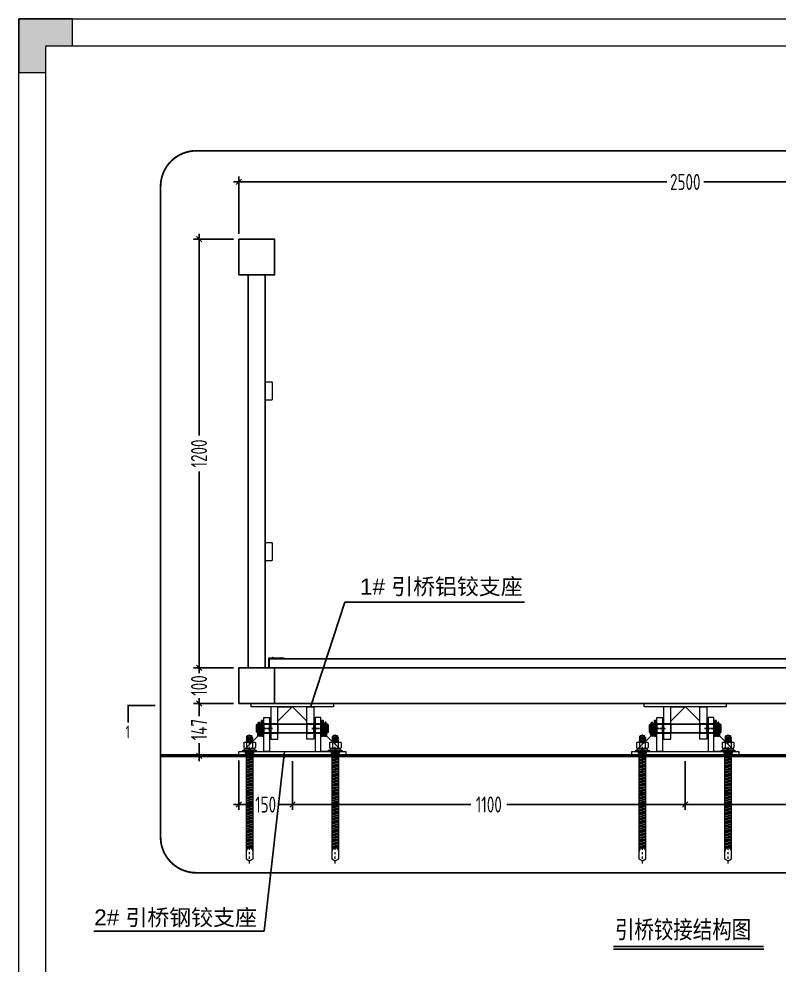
# Model space of a CAD drawing. Header units: millimetres. Extents: x 4 to 2106212, y -117026 to 198097.
# Drawn here: x 1833150 to 1835278, y 187359 to 190009 of the extents above; entities that cross this region are included whole.
import ezdxf
from ezdxf.enums import TextEntityAlignment as Align

# ---------------------------------------------------------------- set-up
doc = ezdxf.new("R2010")
doc.units = ezdxf.units.MM
for name, pattern in [('BLTA11-LD-L-4001_Plot Plan for Seawater Intake System_20140729$0$CENTER2', [1.125, 0.75, -0.125, 0.125, -0.125]), ('BLTA11-LD-L-4001_Plot Plan for Seawater Intake System_20140729$0$PHANTOM2', [1.25, 0.625, -0.125, 0.125, -0.125, 0.125, -0.125]), ('CENTER', [0.6, 0.375, -0.075, 0.075, -0.075]), ('DASHDOT2', [12.7, 6.35, -3.175, 0, -3.175]), ('DIVIDEX2', [63.5, 25.4, -12.7, 0, -12.7, 0, -12.7])]:
    doc.linetypes.add(name, pattern=pattern)
for name, color, linetype in [('BS-Index symbol', 35, 'Continuous'), ('HR-dimension', 9, 'Continuous'), ('HR-Indentifier', 6, 'Continuous'), ('HR-Structure', 5, 'Continuous'), ('HR-text', 2, 'Continuous'), ('标注', 9, 'Continuous'), ('铝横梁', 220, 'Continuous'), ('铝通', 4, 'Continuous'), ('面板', 44, 'Continuous')]:
    doc.layers.add(name, color=color, linetype=linetype)
for name, color, linetype, lineweight in [('screw', 33, 'Continuous', 13), ('图框', 7, 'Continuous', 13), ('型材', 7, 'Continuous', 15), ('文本', 3, 'Continuous', 13), ('结构', 4, 'Continuous', 18)]:
    doc.layers.add(name, color=color, linetype=linetype, lineweight=lineweight)
doc.styles.add('Arial', font='arial.ttf')
doc.styles.add('hztxt', font='ros1.shx', dxfattribs={"width": 0.8, "bigfont": 'hztxt.shx'})
doc.styles.add('工程字体', font='arial.ttf', dxfattribs={"width": 0.8})
doc.dimstyles.new('DIM-15', dxfattribs={"dimscale": 15, "dimtxt": 3, "dimasz": 1, "dimexe": 1, "dimexo": 1, "dimgap": 0.5, "dimtad": 0, "dimdec": 1, "dimrnd": 0.0005, "dimzin": 9, "dimdsep": 46, "dimtxsty": 'hztxt', "dimblk": 'OBLIQUE', "dimcen": 0, "dimdle": 1, "dimclrd": 9, "dimclre": 9, "dimclrt": 2, "dimazin": 2, "dimtfac": 1, "dimtdec": 1, "dimtix": 1, "dimtofl": 0, "dimtmove": 2, "dimatfit": 3, "dimfxl": 1, "dimarcsym": 2})
doc.dimstyles.new('HR-BI-DIM5', dxfattribs={"dimscale": 6, "dimtxt": 5, "dimasz": 1, "dimexe": 1, "dimexo": 1.5, "dimgap": 2, "dimtad": 1, "dimdec": 1, "dimdsep": 46, "dimtxsty": 'hztxt', "dimcen": 0, "dimdle": 1, "dimclrd": 256, "dimclre": 256, "dimclrt": 2, "dimadec": 1, "dimazin": 0, "dimtfac": 1, "dimtdec": 1, "dimtix": 1, "dimtmove": 2, "dimatfit": 3, "dimfxl": 1, "dimtfill": 1, "dimtolj": 1, "dimtzin": 0, "dimarcsym": 1})

# ---------------------------------------------------------------- blocks, each defined once
blk = doc.blocks.new('*U115')
blk.add_line((0, 0), (42.13, 0))
at = {"const_width": 0.5}
blk.add_lwpolyline([(0, 0.75), (42.13, 0.75)], dxfattribs=at)
at = {"style": '工程字体', "width": 0.8}
blk.add_attdef('图名标注', (0.42, 3), '', height=5, dxfattribs=at)
blk = doc.blocks.new('_Oblique')
at = {"color": 0, "linetype": 'ByBlock', "lineweight": -2}
blk.add_line((-0.5, -0.5), (0.5, 0.5), dxfattribs=at)
blk = doc.blocks.new('*D322')
at = {"color": 9, "lineweight": -2, "transparency": 16777216}
for p, q in [((1833654.1, 188107.1), (1833654.1, 188056.7)), ((1833750.6, 188092.1), (1833639.1, 188092.1)), ((1833654.1, 187930.1), (1833654.1, 187980.5)), ((1833750.6, 187945.1), (1833639.1, 187945.1))]:
    blk.add_line(p, q, dxfattribs=at)
at = {"layer": 'Defpoints', "color": 0, "transparency": 16777216}
for p in [(1833654.1, 188092.1), (1833765.6, 188092.1), (1833765.6, 187945.1)]:
    blk.add_point(p, dxfattribs=at)
at = {"color": 9, "lineweight": -2, "transparency": 16777216, "xscale": 15, "yscale": 15, "zscale": 15}
for p, rotation in [((1833654.1, 188092.1), 90), ((1833654.1, 187945.1), 270)]:
    blk.add_blockref('_Oblique', p, dxfattribs=dict(at, rotation=rotation))
at = {"color": 2, "transparency": 16777216, "insert": (1833654.1, 188018.6), "char_height": 45, "attachment_point": 5, "rotation": 90, "style": 'hztxt'}
blk.add_mtext('147', dxfattribs=at)
blk = doc.blocks.new('*D348')
at = {"color": 9, "lineweight": -2, "transparency": 16777216}
for p, q in [((1833654.1, 188207.1), (1833654.1, 188180.2)), ((1833750.6, 188192.1), (1833639.1, 188192.1)), ((1833654.1, 188077.1), (1833654.1, 188104)), ((1833750.6, 188092.1), (1833639.1, 188092.1))]:
    blk.add_line(p, q, dxfattribs=at)
at = {"layer": 'Defpoints', "color": 0, "transparency": 16777216}
for p in [(1833654.1, 188192.1), (1833765.6, 188192.1), (1833765.6, 188092.1)]:
    blk.add_point(p, dxfattribs=at)
at = {"color": 9, "lineweight": -2, "transparency": 16777216, "xscale": 15, "yscale": 15, "zscale": 15}
for p, rotation in [((1833654.1, 188192.1), 90), ((1833654.1, 188092.1), 270)]:
    blk.add_blockref('_Oblique', p, dxfattribs=dict(at, rotation=rotation))
at = {"color": 2, "transparency": 16777216, "insert": (1833654.1, 188142.1), "char_height": 45, "attachment_point": 5, "rotation": 90, "style": 'hztxt'}
blk.add_mtext('100', dxfattribs=at)
blk = doc.blocks.new('*D349')
at = {"color": 9, "lineweight": -2, "transparency": 16777216}
for p, q in [((1833654.1, 189407.1), (1833654.1, 188842.2)), ((1833750.6, 189392.1), (1833639.1, 189392.1)), ((1833654.1, 188177.1), (1833654.1, 188742)), ((1833750.6, 188192.1), (1833639.1, 188192.1))]:
    blk.add_line(p, q, dxfattribs=at)
at = {"layer": 'Defpoints', "color": 0, "transparency": 16777216}
for p in [(1833654.1, 189392.1), (1833765.6, 189392.1), (1833765.6, 188192.1)]:
    blk.add_point(p, dxfattribs=at)
at = {"color": 9, "lineweight": -2, "transparency": 16777216, "xscale": 15, "yscale": 15, "zscale": 15}
for p, rotation in [((1833654.1, 189392.1), 90), ((1833654.1, 188192.1), 270)]:
    blk.add_blockref('_Oblique', p, dxfattribs=dict(at, rotation=rotation))
at = {"color": 2, "transparency": 16777216, "insert": (1833654.1, 188792.1), "char_height": 45, "attachment_point": 5, "rotation": 90, "style": 'hztxt'}
blk.add_mtext('1200', dxfattribs=at)
blk = doc.blocks.new('*D208')
at = {"color": 9, "lineweight": -2, "transparency": 16777216}
for p, q in [((1833915.6, 187930.1), (1833915.6, 187793.8)), ((1835015.6, 187930.1), (1835015.6, 187793.8)), ((1833900.6, 187808.8), (1834415.5, 187808.8)), ((1835030.6, 187808.8), (1834515.7, 187808.8))]:
    blk.add_line(p, q, dxfattribs=at)
at = {"layer": 'Defpoints', "color": 0, "transparency": 16777216}
for p in [(1833915.6, 187945.1, 0), (1835015.6, 187945.1, 0), (1835015.6, 187808.8)]:
    blk.add_point(p, dxfattribs=at)
at = {"color": 9, "lineweight": -2, "transparency": 16777216, "xscale": 15, "yscale": 15, "zscale": 15, "rotation": 180}
blk.add_blockref('_Oblique', (1833915.6, 187808.8), dxfattribs=at)
at = {"color": 9, "lineweight": -2, "transparency": 16777216, "xscale": 15, "yscale": 15, "zscale": 15}
blk.add_blockref('_Oblique', (1835015.6, 187808.8), dxfattribs=at)
at = {"color": 2, "transparency": 16777216, "insert": (1834465.6, 187808.8), "char_height": 45, "attachment_point": 5, "style": 'hztxt'}
blk.add_mtext('1100', dxfattribs=at)
blk = doc.blocks.new('*D210')
at = {"color": 9, "lineweight": -2, "transparency": 16777216}
for p, q in [((1833765.6, 187931.9), (1833765.6, 187793.8)), ((1833915.6, 187930.1), (1833915.6, 187793.8)), ((1833750.6, 187808.8), (1833802.5, 187808.8)), ((1833930.6, 187808.8), (1833878.7, 187808.8))]:
    blk.add_line(p, q, dxfattribs=at)
at = {"layer": 'Defpoints', "color": 0, "transparency": 16777216}
for p in [(1833765.6, 187946.9), (1833915.6, 187945.1, 0), (1833765.6, 187808.8)]:
    blk.add_point(p, dxfattribs=at)
at = {"color": 9, "lineweight": -2, "transparency": 16777216, "xscale": 15, "yscale": 15, "zscale": 15, "rotation": 180}
blk.add_blockref('_Oblique', (1833765.6, 187808.8), dxfattribs=at)
at = {"color": 9, "lineweight": -2, "transparency": 16777216, "xscale": 15, "yscale": 15, "zscale": 15}
blk.add_blockref('_Oblique', (1833915.6, 187808.8), dxfattribs=at)
at = {"color": 2, "transparency": 16777216, "insert": (1833840.6, 187808.8), "char_height": 45, "attachment_point": 5, "style": 'hztxt'}
blk.add_mtext('150', dxfattribs=at)
blk = doc.blocks.new('GW-TK')
at = {"layer": '图框', "linetype": 'Continuous', "lineweight": 0}
h = blk.add_hatch(color=256, dxfattribs=at)
h.dxf.hatch_style = 1
h.paths.add_polyline_path([(927183.55, 464715.01), (927183.55, 464705.01), (927188.55, 464705.01), (927188.55, 464710.01), (927193.56, 464710.01), (927193.56, 464715.01)])
blk.add_lwpolyline([(927188.55, 464705.01), (927188.55, 464710.01), (927193.56, 464710.01), (927193.56, 464715.01), (927183.55, 464715.01), (927183.55, 464705.01)], close=True, dxfattribs=at)
at = {"layer": '图框'}
for points in [[(927183.55, 464715.01), (927603.55, 464715.01), (927603.55, 464418.01), (927183.55, 464418.01)], [(927188.55, 464710.01), (927598.55, 464710.01), (927598.55, 464423.01), (927188.55, 464423.01)]]:
    blk.add_lwpolyline(points, close=True, dxfattribs=at)
blk = doc.blocks.new('Fushou')
at = {"layer": '型材'}
blk.add_lwpolyline([(320873, 174507.1, 0.414214), (320878, 174512.1), (320878, 174602.1, 0.414214), (320873, 174607.1), (320843, 174607.1, 0.414214), (320838, 174602.1), (320838, 174512.1, 0.414214), (320843, 174507.1)], format="xyb", close=True, dxfattribs=at)
at = {"layer": '型材', "elevation": 0}
blk.add_lwpolyline([(320873, 173607.1, 0.414214), (320878, 173612.1), (320878, 173702.1, 0.414214), (320873, 173707.1), (320843, 173707.1, 0.414214), (320838, 173702.1), (320838, 173612.1, 0.414214), (320843, 173607.1)], format="xyb", close=True, dxfattribs=at)
at = {"layer": '铝横梁', "color": 6}
blk.add_lwpolyline([(320742, 175207.1), (320838, 175207.1), (320838, 173007.1), (320742, 173007.1)], close=True, dxfattribs=at)
at = {"layer": '铝通'}
for points in [[(320690, 175207.1), (320690, 175407.1), (320890, 175407.1), (320890, 175207.1), (320690, 175207.1)], [(320690, 172807.1), (320690, 173007.1), (320890, 173007.1), (320890, 172807.1), (320690, 172807.1)]]:
    blk.add_lwpolyline(points, dxfattribs=at)
blk = doc.blocks.new('接岸铝支座')
at = {"color": 1, "linetype": 'BLTA11-LD-L-4001_Plot Plan for Seawater Intake System_20140729$0$CENTER2', "ltscale": 5}
for points in [[(394146.5, 96616.9), (394146.5, 96596.9), (394120.5, 96596.9), (394120.5, 96616.9)], [(394146.5, 96495.9), (394146.5, 96515.9), (394120.5, 96515.9), (394120.5, 96495.9)]]:
    blk.add_lwpolyline(points, close=True, dxfattribs=at)
at = {"layer": '型材'}
for points in [[(394063.5, 96441.4), (394063.5, 96671.4), (394073.5, 96671.4), (394073.5, 96441.4)], [(394163.5, 96616.9), (394163.5, 96596.9), (394073.5, 96596.9), (394073.5, 96616.9)], [(394073.5, 96556.9), (394113.5, 96596.9), (394073.5, 96596.9)], [(394073.5, 96555.9), (394113.5, 96515.9), (394073.5, 96515.9)], [(394163.5, 96495.9), (394163.5, 96515.9), (394073.5, 96515.9), (394073.5, 96495.9)]]:
    blk.add_lwpolyline(points, close=True, dxfattribs=at)
blk = doc.blocks.new('接岸钢支座')
at = {"color": 1, "linetype": 'BLTA11-LD-L-4001_Plot Plan for Seawater Intake System_20140729$0$PHANTOM2', "ltscale": 5}
for p, q in [((394031.5, 96859.3), (394031.5, 96889.3)), ((394271.5, 96859.3), (394271.5, 96889.3)), ((394020.5, 96870), (394020.5, 96882)), ((394042.5, 96870), (394042.5, 96882)), ((394260.5, 96870), (394260.5, 96882)), ((394282.5, 96870), (394282.5, 96882)), ((394061.5, 96805), (394096.5, 96805)), ((394205.5, 96805), (394240.5, 96805))]:
    blk.add_line(p, q, dxfattribs=at)
for points in [[(394071.5, 96792), (394087.5, 96792), (394087.5, 96818), (394071.5, 96818)], [(394231.5, 96792), (394215.5, 96792), (394215.5, 96818), (394231.5, 96818)]]:
    blk.add_lwpolyline(points, close=True, dxfattribs=at)
at = {"layer": '结构'}
for points in [[(394301.5, 96882), (394001.5, 96882), (394001.5, 96870), (394301.5, 96870)], [(394011.5, 96870), (394071.5, 96870), (394071.5, 96810)], [(394071.5, 96775), (394087.5, 96775), (394087.5, 96870), (394071.5, 96870)], [(394231.5, 96775), (394215.5, 96775), (394215.5, 96870), (394231.5, 96870)], [(394291.5, 96870), (394231.5, 96870), (394231.5, 96810)]]:
    blk.add_lwpolyline(points, close=True, dxfattribs=at)
blk = doc.blocks.new('Split_Pins_GB91')
at = {"color": 8, "linetype": 'Continuous', "lineweight": 15}
for p, q in [((-3.4, 6.3), (-6.9, 3.1)), ((0, 4.7), (0, -4.7)), ((-3.4, -6.3), (-6.9, -3.1))]:
    blk.add_line(p, q, dxfattribs=at)
at = {"color": 7, "linetype": 'Continuous', "lineweight": 15}
for p, q in [((50, 4.7), (0, 4.7)), ((0, 0), (56.3, 0)), ((50, 4.7), (50, 0)), ((56.3, -4.7), (56.3, 0)), ((0, -4.7), (56.3, -4.7))]:
    blk.add_line(p, q, dxfattribs=at)
for centre, radius, start, end in [((-10.5, 0), 9.5, 41.3178, 318.6822), ((-10.5, 0), 4.75, 41.3178, 318.6822), ((0, 9.2), 9.23, 221.3178, 270), ((0, -9.2), 9.23, 90, 138.6822), ((0, 9.2), 4.48, 221.3178, 270), ((0, -9.2), 4.48, 90, 138.6822)]:
    blk.add_arc(centre, radius, start, end, dxfattribs=at)
blk = doc.blocks.new('PIN-M24x200')
for points in [[(38994.5, 4417.6), (38998.5, 4417.6), (38998.5, 4461.6), (38994.5, 4461.6)], [(39167.3, 4417.6), (39163.3, 4417.6), (39163.3, 4461.6), (39167.3, 4461.6)], [(38982.9, 4451.6), (39178.9, 4451.6), (39178.9, 4427.6), (38982.9, 4427.6)]]:
    blk.add_lwpolyline(points, close=True)
for points in [[(38982.9, 4427.6), (38982.9, 4451.6), (38980.9, 4449.6), (38980.9, 4429.6), (38982.9, 4427.6)], [(39178.9, 4427.6), (39180.9, 4429.6), (39180.9, 4449.6), (39178.9, 4451.6), (39178.9, 4427.6)]]:
    blk.add_lwpolyline(points)
at = {"layer": '标注', "color": 1, "linetype": 'CENTER', "ltscale": 0.1}
for centre in [(38988.9, 4439.6), (39172.9, 4439.6)]:
    blk.add_circle(centre, 3.25, dxfattribs=at)
at = {"yscale": 0.5315191496507999, "zscale": 0.5315191496507999}
for p, xscale, rotation in [((38988.9, 4427.6), -0.5315191496507999, 270), ((39172.9, 4427.6), 0.5315191496507999, 90.00000000000001)]:
    blk.add_blockref('Split_Pins_GB91', p, dxfattribs=dict(at, xscale=xscale, rotation=rotation))
blk = doc.blocks.new('*U615')
at = {"rotation": 270}
blk.add_blockref('接岸铝支座', (-96556.5, 394140.7), dxfattribs=at)
at = {"xscale": -1, "rotation": 180}
blk.add_blockref('接岸钢支座', (-394151.5, 96812.2), dxfattribs=at)
at = {"xscale": -1}
blk.add_blockref('PIN-M24x200', (39080.8, -4432.5), dxfattribs=at)
blk = doc.blocks.new('*U616')
at = {"color": 0, "linetype": 'ByBlock', "lineweight": -2, "transparency": 16777216}
for p in [(0, 0), (1100, 0), (2200, 0)]:
    blk.add_blockref('*U615', p, dxfattribs=at)
blk = doc.blocks.new('*D617')
at = {"color": 9, "lineweight": -2, "transparency": 16777216}
for p, q in [((1835015.6, 187930.1), (1835015.6, 187793.8)), ((1836115.6, 187930.1), (1836115.6, 187793.8)), ((1835000.6, 187808.8), (1835515.5, 187808.8)), ((1836130.6, 187808.8), (1835615.7, 187808.8))]:
    blk.add_line(p, q, dxfattribs=at)
at = {"layer": 'Defpoints', "color": 0, "transparency": 16777216}
for p in [(1835015.6, 187945.1, 0), (1836115.6, 187945.1, 0), (1835015.6, 187808.8)]:
    blk.add_point(p, dxfattribs=at)
at = {"color": 9, "lineweight": -2, "transparency": 16777216, "xscale": 15, "yscale": 15, "zscale": 15, "rotation": 180}
blk.add_blockref('_Oblique', (1835015.6, 187808.8), dxfattribs=at)
at = {"color": 9, "lineweight": -2, "transparency": 16777216, "xscale": 15, "yscale": 15, "zscale": 15}
blk.add_blockref('_Oblique', (1836115.6, 187808.8), dxfattribs=at)
at = {"color": 2, "transparency": 16777216, "insert": (1835565.6, 187808.8), "char_height": 45, "attachment_point": 5, "style": 'hztxt'}
blk.add_mtext('1100', dxfattribs=at)
blk = doc.blocks.new('*U618')
at = {"layer": 'screw'}
for p, q in [((-12.2, 159.6), (12.2, 159.6)), ((-6.3, 174.2), (-9.4, 172.8)), ((-9.4, 172.8), (-6.3, 171.1)), ((-9.4, 172.8), (9.4, 171.5)), ((-6.3, 171.1), (-9.4, 169.6)), ((-9.4, 169.6), (-6.3, 168)), ((-9.4, 169.6), (9.4, 168.4)), ((-6.3, 168), (-9.4, 166.5)), ((-9.4, 166.5), (-6.3, 164.8)), ((-9.4, 166.5), (9.4, 165.3)), ((-6.3, 164.8), (-9.4, 163.4)), ((-9.4, 163.4), (-6.3, 161.7)), ((-9.4, 163.4), (9.4, 162.1)), ((-6.3, 161.7), (-9.4, 160.2)), ((-9.4, 160.2), (-8.1, 159.6)), ((-9.4, 160.2), (0.8, 159.6)), ((-7.2, 173.8), (-7.2, 175.9)), ((-6.3, 174.2), (6.3, 173.3)), ((-6.3, 171.1), (6.3, 170.2)), ((-6.3, 171.1), (6.3, 170.2)), ((-6.3, 168), (6.3, 167.1)), ((-6.3, 164.8), (6.3, 163.9)), ((-6.3, 164.8), (6.3, 163.9)), ((-6.3, 161.7), (6.3, 160.8)), ((-6.3, 161.7), (6.3, 160.8)), ((5.4, 176.9), (-5.4, 176.9)), ((-3.6, 174.1), (-3.6, 175.9)), ((3.6, 173.5), (3.6, 175.9)), ((6.3, 173.3), (9.4, 171.5)), ((9.4, 171.5), (6.3, 170.2)), ((6.3, 170.2), (9.4, 168.4)), ((9.4, 168.4), (6.3, 167.1)), ((6.3, 167.1), (9.4, 165.3)), ((9.4, 165.3), (6.3, 163.9)), ((6.3, 163.9), (9.4, 162.1)), ((9.4, 162.1), (6.3, 160.8)), ((6.3, 160.8), (8.4, 159.6)), ((7.2, 172.8), (7.2, 175.9)), ((-16.3, 157.1), (-16.3, 144.3)), ((-12.2, 141.8), (12.2, 141.8)), ((-6.6, 133), (-9.2, 131.8)), ((-8.2, 157.1), (-8.2, 144.3)), ((-2.5, 133), (6.5, 132.4)), ((-0.4, 141.8), (-2.2, 137)), ((2.2, 141.8), (0.4, 137)), ((8, 133), (6.5, 132.4)), ((8.2, 157.1), (8.2, 144.3)), ((16.3, 157.1), (16.3, 144.3)), ((9.4, 124.3), (-9.4, 125.6)), ((9.4, 121.2), (-9.4, 122.4)), ((9.4, 118.1), (-9.4, 119.3)), ((9.4, 114.9), (-9.4, 116.2)), ((9.4, 111.8), (-9.4, 113)), ((9.4, 108.6), (-9.4, 109.9)), ((9.4, 105.5), (-9.4, 106.8)), ((-9.2, 131.8), (-6.1, 130.2)), ((9.6, 130.6), (-9.2, 131.8)), ((9.6, 127.5), (-9.2, 128.7)), ((-6.1, 130.2), (6.5, 129.3)), ((6.5, 132.4), (9.6, 130.6)), ((9.6, 130.6), (6.5, 129.3)), ((9.4, 102.4), (-9.4, 103.6)), ((9.4, 99.2), (-9.4, 100.5)), ((9.4, 96.1), (-9.4, 97.3)), ((9.4, 93), (-9.4, 94.2)), ((9.4, 89.8), (-9.4, 91.1)), ((9.4, 86.7), (-9.4, 87.9)), ((9.4, 83.5), (-9.4, 84.8)), ((9.4, 80.4), (-9.4, 81.7)), ((9.4, 77.3), (-9.4, 78.5)), ((9.4, 74.1), (-9.4, 75.4)), ((9.4, 71), (-9.4, 72.2)), ((9.4, 67.9), (-9.4, 69.1)), ((9.4, 64.7), (-9.4, 66)), ((9.4, 61.6), (-9.4, 62.8)), ((9.4, 58.4), (-9.4, 59.7)), ((9.4, 55.3), (-9.4, 56.6)), ((9.4, 52.2), (-9.4, 53.4)), ((9.4, 49), (-9.4, 50.3)), ((9.4, 45.9), (-9.4, 47.1)), ((9.4, 42.8), (-9.4, 44)), ((9.4, 39.6), (-9.4, 40.9)), ((9.4, 36.5), (-9.4, 37.7)), ((9.4, 33.4), (-9.4, 34.6)), ((9.4, 30.2), (-9.4, 31.5)), ((9.4, 27.1), (-9.4, 28.3)), ((9.4, 23.9), (-9.4, 25.2)), ((9.4, 20.8), (-9.4, 22)), ((9.4, 17.7), (-9.4, 18.9)), ((9.4, 14.5), (-9.4, 15.8)), ((9.4, 11.4), (-9.4, 12.6)), ((9.4, 8.3), (-9.4, 9.5)), ((9.4, 5.1), (-9.4, 6.4)), ((9.4, 2), (-9.4, 3.2)), ((9.4, -1.2), (-9.4, 0.1)), ((-6.3, 17.2), (6.3, 16.3)), ((9.4, -4.3), (-9.4, -3)), ((9.4, -7.4), (-9.4, -6.2)), ((9.4, -10.6), (-9.4, -9.3)), ((9.4, -13.7), (-9.4, -12.5)), ((-6.3, -14.1), (-9.4, -15.6)), ((9.4, -16.8), (-9.4, -15.6)), ((9.4, -20), (-9.4, -18.7)), ((9.4, -23.1), (-9.4, -21.9)), ((9.4, -26.3), (-9.4, -25)), ((-6.3, -14.1), (6.3, -15)), ((9.4, -29.4), (-9.4, -28.1)), ((9.4, -32.5), (-9.4, -31.3)), ((9.4, -35.7), (-9.4, -34.4)), ((9.4, -38.8), (-9.4, -37.6)), ((9.4, -41.9), (-9.4, -40.7)), ((9.4, -45.1), (-9.4, -43.8)), ((9.4, -48.2), (-9.4, -47)), ((9.4, -51.4), (-9.4, -50.1)), ((9.4, -54.5), (-9.4, -53.2)), ((9.4, -57.6), (-9.4, -56.4)), ((9.4, -60.8), (-9.4, -59.5)), ((9.4, -63.9), (-9.4, -62.7)), ((9.4, -67), (-9.4, -65.8)), ((9.4, -70.2), (-9.4, -68.9)), ((9.4, -73.3), (-9.4, -72.1)), ((9.4, -76.5), (-9.4, -75.2)), ((9.4, -79.6), (-9.4, -78.3)), ((9.4, -82.7), (-9.4, -81.5)), ((9.4, -85.9), (-9.4, -84.6)), ((9.4, -89), (-9.4, -87.8)), ((9.4, -92.1), (-9.4, -90.9)), ((9.4, -95.3), (-9.4, -94)), ((9.4, -98.4), (-9.4, -97.2)), ((9.4, -101.6), (-9.4, -100.3)), ((9.4, -104.7), (-9.4, -103.4)), ((9.4, -107.8), (-9.4, -106.6)), ((9.4, -111), (-9.4, -109.7)), ((9.4, -114.1), (-9.4, -112.9)), ((9.4, -117.2), (-9.4, -116)), ((9.4, -120.4), (-9.4, -119.1)), ((9.4, -123.5), (-9.4, -122.3)), ((9.4, -126.6), (-9.4, -125.4)), ((9.4, -129.8), (-9.4, -128.5)), ((9.4, -132.9), (-9.4, -131.7)), ((9.4, -136.1), (-9.4, -134.8)), ((-6.3, -136.5), (-9.4, -138)), ((-9.4, -138), (-6.3, -139.6)), ((-3.8, -138.3), (-9.4, -138)), ((-6.3, -139.6), (-9.4, -141.1)), ((-9.4, -141.1), (-7, -142.4)), ((-6.4, -141.3), (-9.4, -141.1)), ((-7.4, -143.3), (-9.4, -144.2)), ((-9.4, -144.2), (-8.1, -144.9)), ((-7.9, -144.3), (-9.4, -144.2)), ((-8.7, -147), (-9.4, -147.4)), ((-9.4, -147.4), (-8.8, -147.7)), ((-8.8, -147.4), (-9.4, -147.4)), ((-6.3, -136.5), (6.3, -137.4)), ((-6.3, -139.6), (-5.2, -139.7)), ((-6.3, -139.6), (-5.2, -139.7)), ((9.4, -139.2), (4.5, -138.9)), ((5.9, -140.5), (6.3, -140.5)), ((5.9, -140.5), (6.3, -140.5)), ((5.9, -140.5), (6.3, -140.5)), ((5.9, -140.5), (6.3, -140.5)), ((5.9, -140.5), (6.3, -140.5)), ((6.3, -137.4), (9.4, -139.2)), ((9.4, -139.2), (6.3, -140.5)), ((6.3, -140.5), (9.4, -142.3)), ((9.4, -142.3), (6.9, -142.2)), ((9.4, -142.3), (7.4, -143.2)), ((8, -144.6), (9.4, -145.5)), ((9.4, -145.5), (8.2, -145.4)), ((9.4, -145.5), (8.4, -145.9)), ((9, -148.3), (9.4, -148.6)), ((9.4, -148.6), (9, -148.8)), ((9.4, -148.6), (9, -148.6))]:
    blk.add_line(p, q, dxfattribs=at)
at = {"layer": 'screw', "color": 1, "linetype": 'DASHDOT2'}
blk.add_line((0, -180.4), (0, 180.4), dxfattribs=at)
at = {"layer": 'screw'}
for points in [[(-16.3, 157.1, -0.612824), (-8.2, 157.1, -0.305874), (8.2, 157.1, -0.612824), (16.3, 157.1)], [(7.2, 175.9, 0.516475), (3.6, 175.9, 0.258238), (-3.6, 175.9, 0.516475), (-7.2, 175.9)], [(-16.3, 144.3, 0.612824), (-8.2, 144.3, 0.305874), (8.2, 144.3, 0.612824), (16.3, 144.3)]]:
    blk.add_lwpolyline(points, format="xyb", dxfattribs=at)
for points in [[(18.8, 137), (18.8, 133), (-18.8, 133), (-18.8, 137)], [(14.7, 141.8), (-14.7, 141.8), (-14.7, 137), (14.7, 137)]]:
    blk.add_lwpolyline(points, close=True, dxfattribs=at)
blk.add_lwpolyline([(-9.9, 133), (-9.9, -167.4), (0, -173.1), (9.9, -167.4), (9.9, 133)], dxfattribs=at)
blk = doc.blocks.new('*U619')
at = {"color": 0, "linetype": 'ByBlock', "lineweight": -2, "transparency": 16777216}
for p in [(0, 0), (240, 0)]:
    blk.add_blockref('*U618', p, dxfattribs=at)
blk = doc.blocks.new('*U620')
at = {"layer": 'screw'}
for p, q in [((-12.2, 159.6), (12.2, 159.6)), ((-6.3, 174.2), (-9.4, 172.8)), ((-9.4, 172.8), (-6.3, 171.1)), ((-9.4, 172.8), (9.4, 171.5)), ((-6.3, 171.1), (-9.4, 169.6)), ((-9.4, 169.6), (-6.3, 168)), ((-9.4, 169.6), (9.4, 168.4)), ((-6.3, 168), (-9.4, 166.5)), ((-9.4, 166.5), (-6.3, 164.8)), ((-9.4, 166.5), (9.4, 165.3)), ((-6.3, 164.8), (-9.4, 163.4)), ((-9.4, 163.4), (-6.3, 161.7)), ((-9.4, 163.4), (9.4, 162.1)), ((-6.3, 161.7), (-9.4, 160.2)), ((-9.4, 160.2), (-8.1, 159.6)), ((-9.4, 160.2), (0.8, 159.6)), ((-7.2, 173.8), (-7.2, 175.9)), ((-6.3, 174.2), (6.3, 173.3)), ((-6.3, 171.1), (6.3, 170.2)), ((-6.3, 171.1), (6.3, 170.2)), ((-6.3, 168), (6.3, 167.1)), ((-6.3, 164.8), (6.3, 163.9)), ((-6.3, 164.8), (6.3, 163.9)), ((-6.3, 161.7), (6.3, 160.8)), ((-6.3, 161.7), (6.3, 160.8)), ((5.4, 176.9), (-5.4, 176.9)), ((-3.6, 174.1), (-3.6, 175.9)), ((3.6, 173.5), (3.6, 175.9)), ((6.3, 173.3), (9.4, 171.5)), ((9.4, 171.5), (6.3, 170.2)), ((6.3, 170.2), (9.4, 168.4)), ((9.4, 168.4), (6.3, 167.1)), ((6.3, 167.1), (9.4, 165.3)), ((9.4, 165.3), (6.3, 163.9)), ((6.3, 163.9), (9.4, 162.1)), ((9.4, 162.1), (6.3, 160.8)), ((6.3, 160.8), (8.4, 159.6)), ((7.2, 172.8), (7.2, 175.9)), ((-16.3, 157.1), (-16.3, 144.3)), ((-12.2, 141.8), (12.2, 141.8)), ((-6.6, 133), (-9.2, 131.8)), ((-8.2, 157.1), (-8.2, 144.3)), ((-2.5, 133), (6.5, 132.4)), ((-0.4, 141.8), (-2.2, 137)), ((2.2, 141.8), (0.4, 137)), ((8, 133), (6.5, 132.4)), ((8.2, 157.1), (8.2, 144.3)), ((16.3, 157.1), (16.3, 144.3)), ((9.4, 124.3), (-9.4, 125.6)), ((9.4, 121.2), (-9.4, 122.4)), ((9.4, 118.1), (-9.4, 119.3)), ((9.4, 114.9), (-9.4, 116.2)), ((9.4, 111.8), (-9.4, 113)), ((9.4, 108.6), (-9.4, 109.9)), ((9.4, 105.5), (-9.4, 106.8)), ((-9.2, 131.8), (-6.1, 130.2)), ((9.6, 130.6), (-9.2, 131.8)), ((9.6, 127.5), (-9.2, 128.7)), ((-6.1, 130.2), (6.5, 129.3)), ((6.5, 132.4), (9.6, 130.6)), ((9.6, 130.6), (6.5, 129.3)), ((9.4, 102.4), (-9.4, 103.6)), ((9.4, 99.2), (-9.4, 100.5)), ((9.4, 96.1), (-9.4, 97.3)), ((9.4, 93), (-9.4, 94.2)), ((9.4, 89.8), (-9.4, 91.1)), ((9.4, 86.7), (-9.4, 87.9)), ((9.4, 83.5), (-9.4, 84.8)), ((9.4, 80.4), (-9.4, 81.7)), ((9.4, 77.3), (-9.4, 78.5)), ((9.4, 74.1), (-9.4, 75.4)), ((9.4, 71), (-9.4, 72.2)), ((9.4, 67.9), (-9.4, 69.1)), ((9.4, 64.7), (-9.4, 66)), ((9.4, 61.6), (-9.4, 62.8)), ((9.4, 58.4), (-9.4, 59.7)), ((9.4, 55.3), (-9.4, 56.6)), ((9.4, 52.2), (-9.4, 53.4)), ((9.4, 49), (-9.4, 50.3)), ((9.4, 45.9), (-9.4, 47.1)), ((9.4, 42.8), (-9.4, 44)), ((9.4, 39.6), (-9.4, 40.9)), ((9.4, 36.5), (-9.4, 37.7)), ((9.4, 33.4), (-9.4, 34.6)), ((9.4, 30.2), (-9.4, 31.5)), ((9.4, 27.1), (-9.4, 28.3)), ((9.4, 23.9), (-9.4, 25.2)), ((9.4, 20.8), (-9.4, 22)), ((9.4, 17.7), (-9.4, 18.9)), ((9.4, 14.5), (-9.4, 15.8)), ((9.4, 11.4), (-9.4, 12.6)), ((9.4, 8.3), (-9.4, 9.5)), ((9.4, 5.1), (-9.4, 6.4)), ((9.4, 2), (-9.4, 3.2)), ((9.4, -1.2), (-9.4, 0.1)), ((-6.3, 17.2), (6.3, 16.3)), ((9.4, -4.3), (-9.4, -3)), ((9.4, -7.4), (-9.4, -6.2)), ((9.4, -10.6), (-9.4, -9.3)), ((9.4, -13.7), (-9.4, -12.5)), ((-6.3, -14.1), (-9.4, -15.6)), ((9.4, -16.8), (-9.4, -15.6)), ((9.4, -20), (-9.4, -18.7)), ((9.4, -23.1), (-9.4, -21.9)), ((9.4, -26.3), (-9.4, -25)), ((-6.3, -14.1), (6.3, -15)), ((9.4, -29.4), (-9.4, -28.1)), ((9.4, -32.5), (-9.4, -31.3)), ((9.4, -35.7), (-9.4, -34.4)), ((9.4, -38.8), (-9.4, -37.6)), ((9.4, -41.9), (-9.4, -40.7)), ((9.4, -45.1), (-9.4, -43.8)), ((9.4, -48.2), (-9.4, -47)), ((9.4, -51.4), (-9.4, -50.1)), ((9.4, -54.5), (-9.4, -53.2)), ((9.4, -57.6), (-9.4, -56.4)), ((9.4, -60.8), (-9.4, -59.5)), ((9.4, -63.9), (-9.4, -62.7)), ((9.4, -67), (-9.4, -65.8)), ((9.4, -70.2), (-9.4, -68.9)), ((9.4, -73.3), (-9.4, -72.1)), ((9.4, -76.5), (-9.4, -75.2)), ((9.4, -79.6), (-9.4, -78.3)), ((9.4, -82.7), (-9.4, -81.5)), ((9.4, -85.9), (-9.4, -84.6)), ((9.4, -89), (-9.4, -87.8)), ((9.4, -92.1), (-9.4, -90.9)), ((9.4, -95.3), (-9.4, -94)), ((9.4, -98.4), (-9.4, -97.2)), ((9.4, -101.6), (-9.4, -100.3)), ((9.4, -104.7), (-9.4, -103.4)), ((9.4, -107.8), (-9.4, -106.6)), ((9.4, -111), (-9.4, -109.7)), ((9.4, -114.1), (-9.4, -112.9)), ((9.4, -117.2), (-9.4, -116)), ((9.4, -120.4), (-9.4, -119.1)), ((9.4, -123.5), (-9.4, -122.3)), ((9.4, -126.6), (-9.4, -125.4)), ((9.4, -129.8), (-9.4, -128.5)), ((9.4, -132.9), (-9.4, -131.7)), ((9.4, -136.1), (-9.4, -134.8)), ((-6.3, -136.5), (-9.4, -138)), ((-9.4, -138), (-6.3, -139.6)), ((-3.8, -138.3), (-9.4, -138)), ((-6.3, -139.6), (-9.4, -141.1)), ((-9.4, -141.1), (-7, -142.4)), ((-6.4, -141.3), (-9.4, -141.1)), ((-7.4, -143.3), (-9.4, -144.2)), ((-9.4, -144.2), (-8.1, -144.9)), ((-7.9, -144.3), (-9.4, -144.2)), ((-8.7, -147), (-9.4, -147.4)), ((-9.4, -147.4), (-8.8, -147.7)), ((-8.8, -147.4), (-9.4, -147.4)), ((-6.3, -136.5), (6.3, -137.4)), ((-6.3, -139.6), (-5.2, -139.7)), ((-6.3, -139.6), (-5.2, -139.7)), ((9.4, -139.2), (4.5, -138.9)), ((5.9, -140.5), (6.3, -140.5)), ((5.9, -140.5), (6.3, -140.5)), ((5.9, -140.5), (6.3, -140.5)), ((5.9, -140.5), (6.3, -140.5)), ((5.9, -140.5), (6.3, -140.5)), ((6.3, -137.4), (9.4, -139.2)), ((9.4, -139.2), (6.3, -140.5)), ((6.3, -140.5), (9.4, -142.3)), ((9.4, -142.3), (6.9, -142.2)), ((9.4, -142.3), (7.4, -143.2)), ((8, -144.6), (9.4, -145.5)), ((9.4, -145.5), (8.2, -145.4)), ((9.4, -145.5), (8.4, -145.9)), ((9, -148.3), (9.4, -148.6)), ((9.4, -148.6), (9, -148.8)), ((9.4, -148.6), (9, -148.6))]:
    blk.add_line(p, q, dxfattribs=at)
at = {"layer": 'screw', "color": 1, "linetype": 'DASHDOT2'}
blk.add_line((0, -180.4), (0, 180.4), dxfattribs=at)
at = {"layer": 'screw'}
for points in [[(-16.3, 157.1, -0.612824), (-8.2, 157.1, -0.305874), (8.2, 157.1, -0.612824), (16.3, 157.1)], [(7.2, 175.9, 0.516475), (3.6, 175.9, 0.258238), (-3.6, 175.9, 0.516475), (-7.2, 175.9)], [(-16.3, 144.3, 0.612824), (-8.2, 144.3, 0.305874), (8.2, 144.3, 0.612824), (16.3, 144.3)]]:
    blk.add_lwpolyline(points, format="xyb", dxfattribs=at)
for points in [[(18.8, 137), (18.8, 133), (-18.8, 133), (-18.8, 137)], [(14.7, 141.8), (-14.7, 141.8), (-14.7, 137), (14.7, 137)]]:
    blk.add_lwpolyline(points, close=True, dxfattribs=at)
blk.add_lwpolyline([(-9.9, 133), (-9.9, -167.4), (0, -173.1), (9.9, -167.4), (9.9, 133)], dxfattribs=at)
blk = doc.blocks.new('*U621')
at = {"color": 0, "linetype": 'ByBlock', "lineweight": -2, "transparency": 16777216}
for p in [(0, 0), (240, 0)]:
    blk.add_blockref('*U620', p, dxfattribs=at)
blk = doc.blocks.new('*D635')
at = {"color": 9, "lineweight": -2, "transparency": 16777216}
for p, q in [((1833765.6, 189407.1), (1833765.6, 189567.5)), ((1836265.6, 189407.1), (1836265.6, 189567.5)), ((1833750.6, 189552.5), (1834963.7, 189552.5)), ((1836280.6, 189552.5), (1835067.5, 189552.5))]:
    blk.add_line(p, q, dxfattribs=at)
at = {"layer": 'Defpoints', "color": 0, "transparency": 16777216}
for p in [(1833765.6, 189552.5), (1833765.6, 189392.1, 0), (1836265.6, 189392.1, 0)]:
    blk.add_point(p, dxfattribs=at)
at = {"color": 9, "lineweight": -2, "transparency": 16777216, "xscale": 15, "yscale": 15, "zscale": 15, "rotation": 180}
blk.add_blockref('_Oblique', (1833765.6, 189552.5), dxfattribs=at)
at = {"color": 9, "lineweight": -2, "transparency": 16777216, "xscale": 15, "yscale": 15, "zscale": 15}
blk.add_blockref('_Oblique', (1836265.6, 189552.5), dxfattribs=at)
at = {"color": 2, "transparency": 16777216, "insert": (1835015.6, 189552.5), "char_height": 45, "attachment_point": 5, "style": 'hztxt'}
blk.add_mtext('2500', dxfattribs=at)

msp = doc.modelspace()

# ---------------------------------------------------------------- linework, layer by layer
msp.add_lwpolyline([(1833765.6006, 188192.0913), (1836265.6006, 188192.0913), (1836265.6006, 188092.0913), (1833765.6006, 188092.0913)], close=True)
at = {"layer": 'BS-Index symbol', "color": 1, "linetype": 'DIVIDEX2', "const_width": 5, "elevation": 0.0003, "flags": 128}
msp.add_lwpolyline([(1833646.4626, 189639.8686), (1836279.9234, 189639.8686, -0.414213562), (1836379.9234, 189539.8686), (1836379.9234, 187717.6579, -0.414213562), (1836279.9234, 187617.6579), (1833646.4626, 187617.6579, -0.414213562), (1833546.4626, 187717.6579), (1833546.4626, 189539.8686, -0.414213562)], format="xyb", close=True, dxfattribs=at)
at = {"layer": 'HR-Indentifier', "const_width": 4.8}
msp.add_lwpolyline([(1833532.1341, 188085.8905), (1833455.3341, 188085.8905), (1833455.3341, 188037.8905)], dxfattribs=at)
at = {"layer": 'HR-Structure', "lineweight": 50, "ltscale": 5}
msp.add_line((1836379.9234, 187945.0913), (1833546.4626, 187945.0913), dxfattribs=at)
at = {"layer": '型材', "color": 4, "elevation": -0.0005}
msp.add_lwpolyline([(1833859.5519, 188220.1399, 0.414213612), (1833858.9862, 188220.1399), (1833858.0548, 188219.2085, -0.198912395), (1833857.772, 188219.0913), (1833849.6004, 188219.0913, 0.414213562), (1833848.6004, 188218.0913), (1833848.6004, 188195.5913, 0.414213562), (1833849.1004, 188195.0913), (1833850.1004, 188195.0913, 0.414213562), (1833850.6004, 188195.5913), (1833850.6004, 188217.0913), (1833893.3004, 188217.0913, 0.665644125), (1833893.514, 188217.602, 0.200736682), (1833889.9538, 188219.0913), (1833884.4288, 188219.0913, -0.198912395), (1833884.146, 188219.2085), (1833883.2146, 188220.1399, 0.414213612), (1833882.6489, 188220.1399), (1833881.8833, 188219.3742, -0.414213624), (1833881.3176, 188219.3742), (1833880.5519, 188220.1399, 0.414213612), (1833879.9862, 188220.1399), (1833879.0548, 188219.2085, -0.198912395), (1833878.772, 188219.0913), (1833863.4288, 188219.0913, -0.198912395), (1833863.146, 188219.2085), (1833862.2146, 188220.1399, 0.414213612), (1833861.6489, 188220.1399), (1833860.8833, 188219.3742, -0.414213624), (1833860.3176, 188219.3742)], format="xyb", close=True, dxfattribs=at)
at = {"layer": '面板', "elevation": -0.0005}
msp.add_lwpolyline([(1833850.6004, 188192.0913), (1833850.6004, 188217.0913), (1836180.6124, 188217.0913), (1836180.6124, 188192.0913)], close=True, dxfattribs=at)

# ---------------------------------------------------------------- block references
at = {"color": 7, "xscale": 0.5, "yscale": 0.5, "zscale": 0.5}
msp.add_blockref('Fushou', (1673420.5959, 101688.5181), dxfattribs=at)
for name, p in [('*U616', (1833915.5763, 188014.9382)), ('*U619', (1833795.5763, 187824.2242)), ('*U621', (1834895.5763, 187824.2242))]:
    msp.add_blockref(name, p)
at = {"xscale": 10, "yscale": 10, "zscale": 10}
msp.add_blockref('*U115', (1834814.1832, 187403.6951), dxfattribs=at).add_auto_attribs({'图名标注': '引桥铰接结构图'})
at = {"layer": '文本', "xscale": 15, "yscale": 15, "zscale": 15}
msp.add_blockref('GW-TK', (-12074603.4546, -6780716.0096), dxfattribs=at)

# ---------------------------------------------------------------- texts
at = {"layer": 'HR-text', "style": 'hztxt', "width": 0.8}
msp.add_text('1', height=36, dxfattribs=at).set_placement((1833448.5529, 188012.3188), align=Align.MIDDLE_LEFT)
at = {"layer": '文本', "style": 'Arial'}
for s, p in [('1# 引桥铝铰支座', (1834104.7795, 188396.8403, -0.0005)), ('2# 引桥钢铰支座', (1833360.6411, 187470.0386))]:
    msp.add_text(s, height=45, dxfattribs=at).set_placement(p)

# ---------------------------------------------------------------- dimensions: what is measured, and where the dimension line sits
for base, p1, p2, picture, middle in [((1833765.6006, 189552.4576, -0.0003), (1836265.6126, 189392.0894), (1833765.6006, 189392.0894), '*D635', (1835015.6066, 189552.4576, -0.0003)), ((1833765.6006, 187808.7882, 0.0003), (1833915.5763, 187945.0913), (1833765.6006, 187946.8611, 0.0003), '*D210', (1833840.5884, 187808.7882, 0.0003)), ((1835015.5763, 187808.7882, 0.0003), (1833915.5763, 187945.0913), (1835015.5763, 187945.0913), '*D208', (1834465.5763, 187808.7882, 0.0003))]:
    dim = msp.add_linear_dim(base=base, p1=p1, p2=p2, dimstyle='DIM-15')
    dim.commit()
    dim.dimension.update_dxf_attribs({"geometry": picture, "text_midpoint": middle})
for base, p1, p2, angle, picture, middle in [((1833654.1117, 189392.0894), (1833765.6006, 188192.0913), (1833765.6006, 189392.0894), 90, '*D349', (1833654.1117, 188792.0904)), ((1833654.1117, 188192.0913), (1833765.6006, 188092.0913), (1833765.6006, 188192.0913), 90, '*D348', (1833654.1117, 188142.0913)), ((1833654.1117, 188092.0913), (1833765.6006, 187945.0913), (1833765.6006, 188092.0913), 90, '*D322', (1833654.1117, 188018.5913)), ((1835015.5763, 187808.7882, 0.0003), (1836115.5763, 187945.0913), (1835015.5763, 187945.0913), 180, '*D617', (1835565.5763, 187808.7882, 0.0003))]:
    dim = msp.add_linear_dim(base=base, p1=p1, p2=p2, angle=angle, dimstyle='DIM-15')
    dim.commit()
    dim.dimension.update_dxf_attribs({"geometry": picture, "text_midpoint": middle})

# ---------------------------------------------------------------- leaders
at = {"layer": 'HR-dimension'}
for points in [[(1833967.4186, 188084.3375, -0.0005), (1834062.0326, 188375.5382, -0.0005), (1834565.4277, 188375.5382, -0.0005)], [(1833893.6384, 187957.0913), (1833836.9454, 187453.8034), (1833359.9407, 187453.8034)]]:
    msp.add_leader(points, dimstyle='HR-BI-DIM5', override={"dimasz": 3, "dimtad": 0}, dxfattribs=at)

doc.saveas('drawing.dxf')
